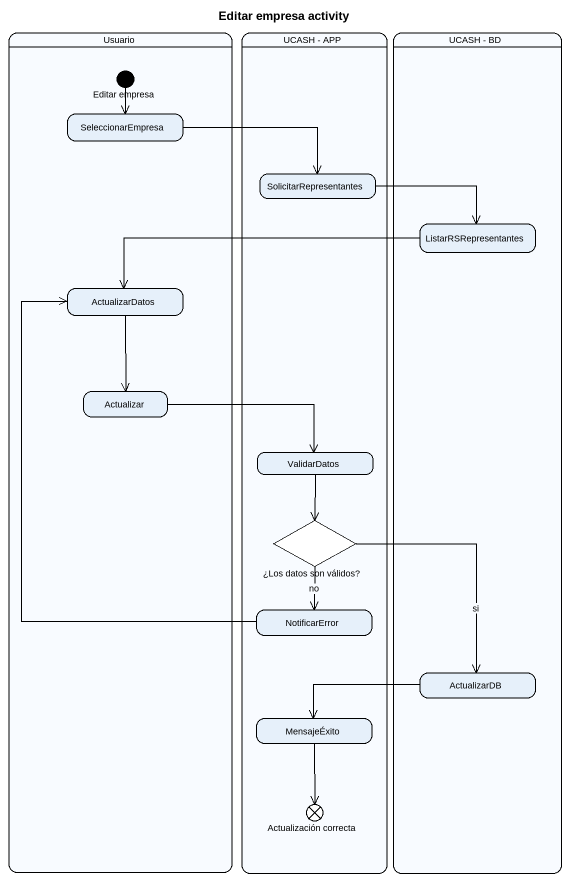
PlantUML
@startuml
title Editar empresa activity
hide empty description
state Usuario {
  state "Editar empresa" as Editar_empresa <<start>>
  state SeleccionarEmpresa
  state ActualizarDatos
  state Actualizar
}
state "UCASH - APP" as UCASH_APP {
  state SolicitarRepresentantes
  state ValidarDatos
  state "¿Los datos son válidos?" as Los_datos_son_válidos <<choice>>
  state NotificarError
  state MensajeÉxito
  state "Actualización correcta" as Actualización_correcta <<end>>
}
state "UCASH - BD" as UCASH_BD {
  state ListarRSRepresentantes
  state ActualizarDB
}
Editar_empresa --> SeleccionarEmpresa
SeleccionarEmpresa -right-> SolicitarRepresentantes
SolicitarRepresentantes -right-> ListarRSRepresentantes
ListarRSRepresentantes -left-> ActualizarDatos
ActualizarDatos --> Actualizar
Actualizar -right-> ValidarDatos
ValidarDatos --> Los_datos_son_válidos
Los_datos_son_válidos --> NotificarError : no
Los_datos_son_válidos --> ActualizarDB : si
NotificarError -up-> ActualizarDatos
ActualizarDB -left-> MensajeÉxito
MensajeÉxito --> Actualización_correcta
@enduml
